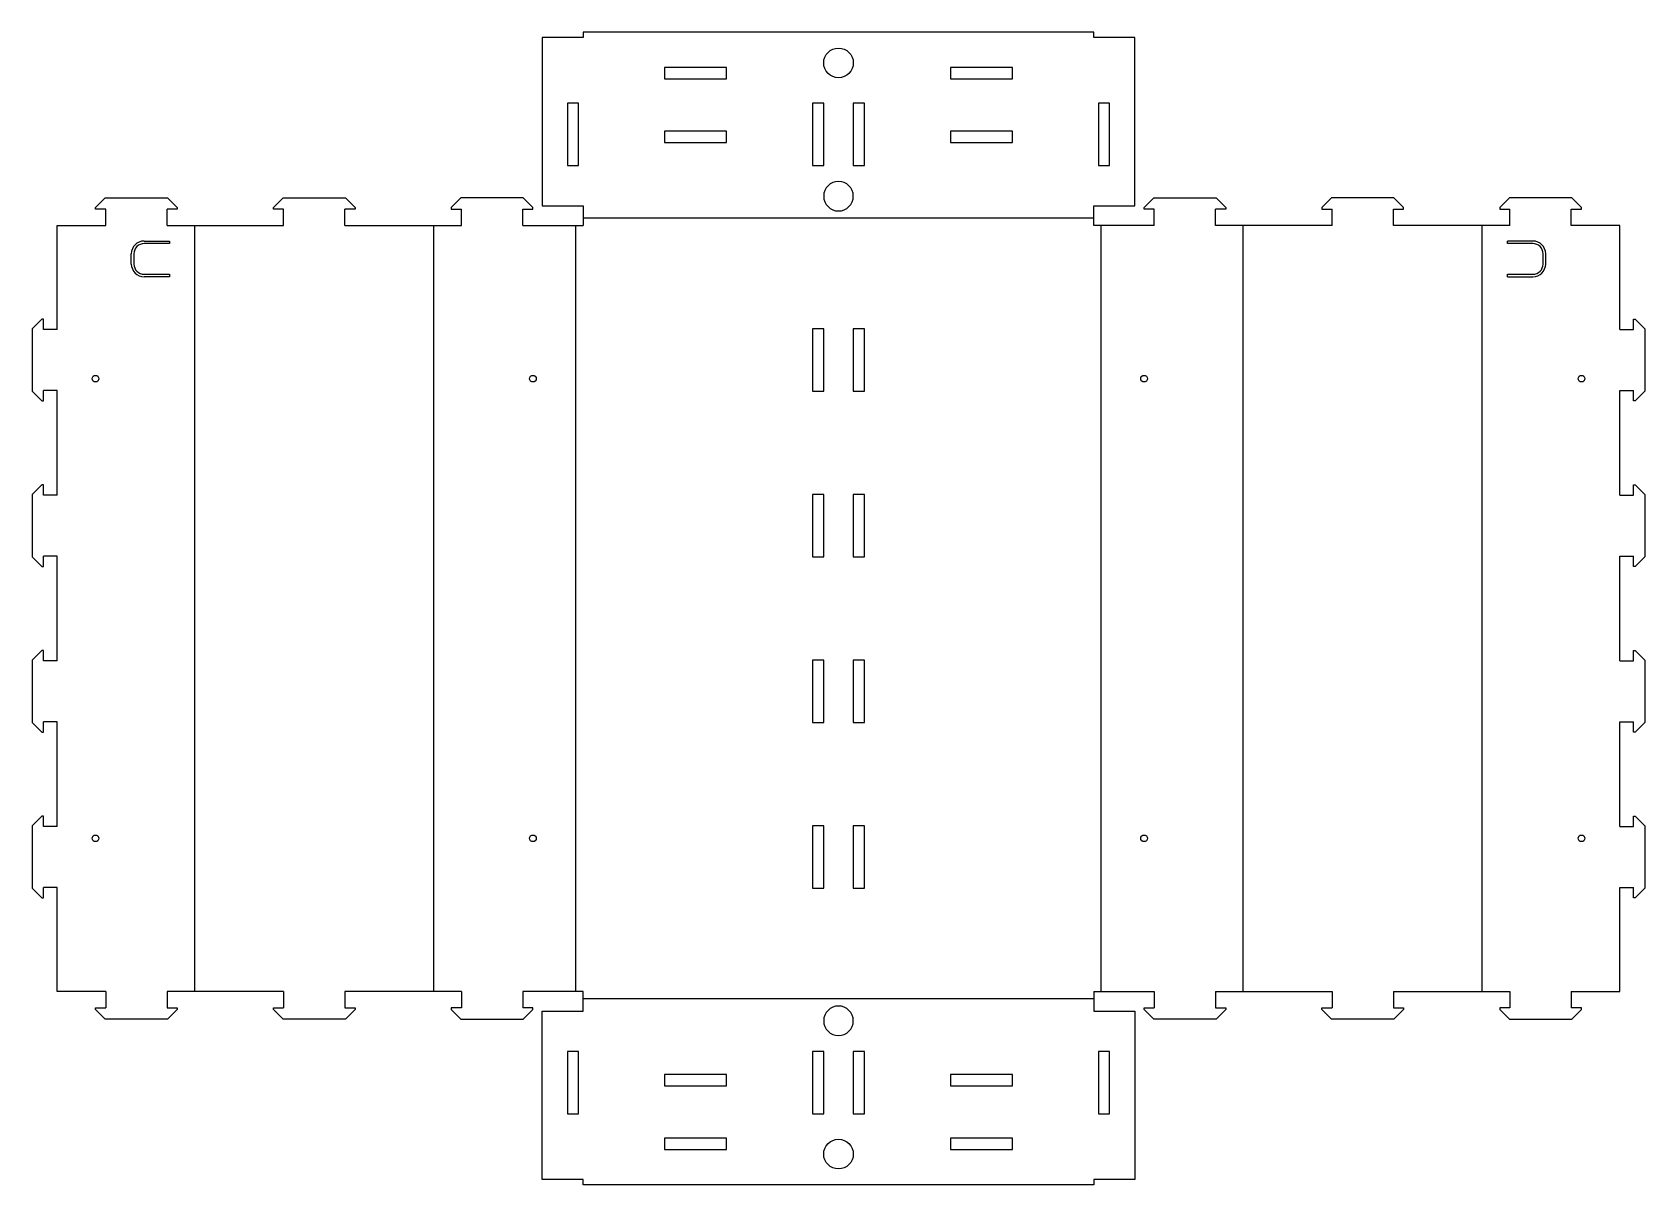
# Model space of a CAD drawing. Header units: millimetres. Extents: x -158 to 158, y -113 to 113.
import ezdxf

# ---------------------------------------------------------------- set-up
doc = ezdxf.new("R2010")
doc.units = ezdxf.units.MM
doc.layers.add('Unfold_Sketch001', color=7, linetype='CONTINUOUS')

msp = doc.modelspace()

# ---------------------------------------------------------------- linework, layer by layer
at = {"layer": 'Unfold_Sketch001'}
for p, q in [((-58, 111.83), (-58, 78.83)), ((-50, 111.83), (-58, 111.83)), ((-50, 112.83), (-50, 111.83)), ((50, 112.83), (-50, 112.83)), ((50, 111.83), (50, 112.83)), ((58, 111.83), (50, 111.83)), ((58, 78.83), (58, 111.83)), ((-34.1, 105.93), (-34.1, 103.73)), ((-21.9, 105.93), (-34.1, 105.93)), ((-21.9, 103.73), (-21.9, 105.93)), ((21.9, 105.93), (21.9, 103.73)), ((34.1, 105.93), (21.9, 105.93)), ((34.1, 103.73), (34.1, 105.93)), ((-34.1, 103.73), (-21.9, 103.73)), ((21.9, 103.73), (34.1, 103.73)), ((-50.9, 98.93), (-53.1, 98.93)), ((-53.1, 98.93), (-53.1, 86.73)), ((-50.9, 86.73), (-50.9, 98.93)), ((-2.9, 98.93), (-5.1, 98.93)), ((-5.1, 98.93), (-5.1, 86.73)), ((-2.9, 86.73), (-2.9, 98.93)), ((5.1, 98.93), (2.9, 98.93)), ((2.9, 98.93), (2.9, 86.73)), ((5.1, 86.73), (5.1, 98.93)), ((50.9, 98.93), (50.9, 86.73)), ((53.1, 98.93), (50.9, 98.93)), ((53.1, 86.73), (53.1, 98.93)), ((-21.9, 93.43), (-34.1, 93.43)), ((-34.1, 93.43), (-34.1, 91.23)), ((-21.9, 91.23), (-21.9, 93.43)), ((34.1, 93.43), (21.9, 93.43)), ((21.9, 93.43), (21.9, 91.23)), ((34.1, 91.23), (34.1, 93.43)), ((-34.1, 91.23), (-21.9, 91.23)), ((21.9, 91.23), (34.1, 91.23)), ((-53.1, 86.73), (-50.9, 86.73)), ((-5.1, 86.73), (-2.9, 86.73)), ((2.9, 86.73), (5.1, 86.73)), ((50.9, 86.73), (53.1, 86.73)), ((-143.58, 80.4), (-145.48, 78.5)), ((-143.58, 80.4), (-131.38, 80.4)), ((-129.48, 78.5), (-131.38, 80.4)), ((-110.65, 78.5), (-108.75, 80.4)), ((-108.75, 80.4), (-96.55, 80.4)), ((-96.55, 80.4), (-94.65, 78.5)), ((-75.83, 78.5), (-73.93, 80.4)), ((-61.73, 80.4), (-73.93, 80.4)), ((-61.73, 80.4), (-59.83, 78.5)), ((59.83, 78.5), (61.73, 80.4)), ((61.73, 80.4), (73.93, 80.4)), ((73.93, 80.4), (75.83, 78.5)), ((94.65, 78.5), (96.55, 80.4)), ((108.75, 80.4), (96.55, 80.4)), ((108.75, 80.4), (110.65, 78.5)), ((129.48, 78.5), (131.38, 80.4)), ((143.58, 80.4), (131.38, 80.4)), ((143.58, 80.4), (145.48, 78.5)), ((-145.48, 78.2), (-145.48, 78.5)), ((-143.48, 78.2), (-145.48, 78.2)), ((-143.48, 75), (-143.48, 78.2)), ((-129.48, 78.2), (-131.48, 78.2)), ((-131.48, 75), (-131.48, 78.2)), ((-129.48, 78.5), (-129.48, 78.2)), ((-110.65, 78.2), (-110.65, 78.5)), ((-108.65, 78.2), (-110.65, 78.2)), ((-108.65, 75), (-108.65, 78.2)), ((-94.65, 78.2), (-96.65, 78.2)), ((-96.65, 75), (-96.65, 78.2)), ((-94.65, 78.5), (-94.65, 78.2)), ((-75.83, 78.5), (-75.83, 78.2)), ((-75.83, 78.2), (-73.83, 78.2)), ((-73.83, 75), (-73.83, 78.2)), ((-61.83, 78.2), (-59.83, 78.2)), ((-61.83, 75), (-61.83, 78.2)), ((-59.83, 78.2), (-59.83, 78.5)), ((-58, 78.83), (-50, 78.83)), ((-50, 78.83), (-50, 75)), ((50, 76.41), (-50, 76.41)), ((50, 78.83), (58, 78.83)), ((50, 75), (50, 78.83)), ((59.83, 78.2), (59.83, 78.5)), ((61.83, 78.2), (59.83, 78.2)), ((61.83, 75), (61.83, 78.2)), ((75.83, 78.2), (73.83, 78.2)), ((73.83, 75), (73.83, 78.2)), ((75.83, 78.5), (75.83, 78.2)), ((94.65, 78.5), (94.65, 78.2)), ((94.65, 78.2), (96.65, 78.2)), ((96.65, 75), (96.65, 78.2)), ((108.65, 78.2), (110.65, 78.2)), ((108.65, 75), (108.65, 78.2)), ((110.65, 78.2), (110.65, 78.5)), ((129.48, 78.5), (129.48, 78.2)), ((129.48, 78.2), (131.48, 78.2)), ((131.48, 75), (131.48, 78.2)), ((143.48, 78.2), (145.48, 78.2)), ((143.48, 75), (143.48, 78.2)), ((145.48, 78.2), (145.48, 78.5)), ((-152.98, 54.66), (-152.98, 75)), ((-152.98, 75), (-143.48, 75)), ((-131.48, 75), (-108.65, 75)), ((-126.07, -75), (-126.07, 75)), ((-96.65, 75), (-73.83, 75)), ((-79.24, -75), (-79.24, 75)), ((-61.83, 75), (-50, 75)), ((-51.41, -75), (-51.41, 75)), ((61.83, 75), (50, 75)), ((51.41, -75), (51.41, 75)), ((77.83, 75), (73.83, 75)), ((80.65, 75), (77.83, 75)), ((79.24, -75), (79.24, 75)), ((96.65, 75), (80.65, 75)), ((124.65, 75), (108.65, 75)), ((127.48, 75), (124.65, 75)), ((126.07, -75), (126.07, 75)), ((131.48, 75), (127.48, 75)), ((152.98, 75), (143.48, 75)), ((152.98, 54.66), (152.98, 75)), ((-135.98, 71.95), (-130.98, 71.95)), ((-130.98, 71.45), (-135.98, 71.45)), ((-130.98, 71.95), (-130.98, 71.45)), ((135.98, 71.95), (130.98, 71.95)), ((130.98, 71.45), (130.98, 71.95)), ((135.98, 71.45), (130.98, 71.45)), ((-138.48, 67.45), (-138.48, 69.45)), ((-137.98, 69.45), (-137.98, 67.45)), ((137.98, 67.45), (137.98, 69.45)), ((138.48, 67.45), (138.48, 69.45)), ((-135.98, 65.45), (-130.98, 65.45)), ((-130.98, 64.95), (-135.98, 64.95)), ((-130.98, 65.45), (-130.98, 64.95)), ((130.98, 65.45), (135.98, 65.45)), ((130.98, 64.95), (130.98, 65.45)), ((130.98, 64.95), (135.98, 64.95)), ((-155.98, 56.66), (-157.88, 54.76)), ((-157.88, 54.76), (-157.88, 42.56)), ((-155.68, 56.66), (-155.98, 56.66)), ((-155.68, 54.66), (-155.68, 56.66)), ((-152.98, 54.66), (-155.68, 54.66)), ((-2.9, 54.76), (-5.1, 54.76)), ((-5.1, 54.76), (-5.1, 42.56)), ((-2.9, 42.56), (-2.9, 54.76)), ((5.1, 54.76), (2.9, 54.76)), ((2.9, 54.76), (2.9, 42.56)), ((5.1, 42.56), (5.1, 54.76)), ((152.98, 54.66), (155.68, 54.66)), ((155.68, 54.66), (155.68, 56.66)), ((155.68, 56.66), (155.98, 56.66)), ((155.98, 56.66), (157.88, 54.76)), ((157.88, 54.76), (157.88, 42.56)), ((-157.88, 42.56), (-155.98, 40.66)), ((-152.98, 42.66), (-155.68, 42.66)), ((-155.68, 40.66), (-155.68, 42.66)), ((-152.98, 22.22), (-152.98, 42.66)), ((-5.1, 42.56), (-2.9, 42.56)), ((2.9, 42.56), (5.1, 42.56)), ((152.98, 42.66), (155.68, 42.66)), ((152.98, 22.22), (152.98, 42.66)), ((155.68, 40.66), (155.68, 42.66)), ((157.88, 42.56), (155.98, 40.66)), ((-155.98, 40.66), (-155.68, 40.66)), ((155.98, 40.66), (155.68, 40.66)), ((-155.98, 24.22), (-157.88, 22.32)), ((-157.88, 22.32), (-157.88, 10.12)), ((-155.68, 24.22), (-155.98, 24.22)), ((-155.68, 22.22), (-155.68, 24.22)), ((-152.98, 22.22), (-155.68, 22.22)), ((-2.9, 22.32), (-5.1, 22.32)), ((-5.1, 22.32), (-5.1, 10.12)), ((-2.9, 10.12), (-2.9, 22.32)), ((5.1, 22.32), (2.9, 22.32)), ((2.9, 22.32), (2.9, 10.12)), ((5.1, 10.12), (5.1, 22.32)), ((152.98, 22.22), (155.68, 22.22)), ((155.68, 22.22), (155.68, 24.22)), ((155.68, 24.22), (155.98, 24.22)), ((155.98, 24.22), (157.88, 22.32)), ((157.88, 22.32), (157.88, 10.12)), ((-157.88, 10.12), (-155.98, 8.22)), ((-152.98, 10.22), (-155.68, 10.22)), ((-155.68, 8.22), (-155.68, 10.22)), ((-152.98, -10.22), (-152.98, 10.22)), ((-5.1, 10.12), (-2.9, 10.12)), ((2.9, 10.12), (5.1, 10.12)), ((152.98, 10.22), (155.68, 10.22)), ((152.98, -10.22), (152.98, 10.22)), ((155.68, 8.22), (155.68, 10.22)), ((157.88, 10.12), (155.98, 8.22)), ((-155.98, 8.22), (-155.68, 8.22)), ((155.98, 8.22), (155.68, 8.22)), ((-157.88, -10.12), (-155.98, -8.22)), ((-155.68, -8.22), (-155.98, -8.22)), ((-155.68, -10.22), (-155.68, -8.22)), ((155.68, -10.22), (155.68, -8.22)), ((155.68, -8.22), (155.98, -8.22)), ((157.88, -10.12), (155.98, -8.22)), ((-157.88, -10.12), (-157.88, -22.32)), ((-152.98, -10.22), (-155.68, -10.22)), ((-2.9, -10.12), (-5.1, -10.12)), ((-5.1, -10.12), (-5.1, -22.32)), ((-2.9, -22.32), (-2.9, -10.12)), ((5.1, -10.12), (2.9, -10.12)), ((2.9, -10.12), (2.9, -22.32)), ((5.1, -22.32), (5.1, -10.12)), ((152.98, -10.22), (155.68, -10.22)), ((157.88, -10.12), (157.88, -22.32)), ((-155.98, -24.22), (-157.88, -22.32)), ((-155.98, -24.22), (-155.68, -24.22)), ((-152.98, -22.22), (-155.68, -22.22)), ((-155.68, -24.22), (-155.68, -22.22)), ((-152.98, -42.66), (-152.98, -22.22)), ((-5.1, -22.32), (-2.9, -22.32)), ((2.9, -22.32), (5.1, -22.32)), ((152.98, -22.22), (155.68, -22.22)), ((152.98, -42.66), (152.98, -22.22)), ((155.68, -24.22), (155.68, -22.22)), ((155.98, -24.22), (155.68, -24.22)), ((155.98, -24.22), (157.88, -22.32)), ((-157.88, -42.56), (-155.98, -40.66)), ((-155.68, -40.66), (-155.98, -40.66)), ((-155.68, -42.66), (-155.68, -40.66)), ((155.68, -42.66), (155.68, -40.66)), ((155.68, -40.66), (155.98, -40.66)), ((157.88, -42.56), (155.98, -40.66)), ((-157.88, -42.56), (-157.88, -54.76)), ((-152.98, -42.66), (-155.68, -42.66)), ((-2.9, -42.56), (-5.1, -42.56)), ((-5.1, -42.56), (-5.1, -54.76)), ((-2.9, -54.76), (-2.9, -42.56)), ((2.9, -42.56), (2.9, -54.76)), ((5.1, -42.56), (2.9, -42.56)), ((5.1, -54.76), (5.1, -42.56)), ((152.98, -42.66), (155.68, -42.66)), ((157.88, -42.56), (157.88, -54.76)), ((-155.98, -56.66), (-157.88, -54.76)), ((-155.98, -56.66), (-155.68, -56.66)), ((-152.98, -54.66), (-155.68, -54.66)), ((-155.68, -56.66), (-155.68, -54.66)), ((-152.98, -75), (-152.98, -54.66)), ((-5.1, -54.76), (-2.9, -54.76)), ((2.9, -54.76), (5.1, -54.76)), ((152.98, -54.66), (155.68, -54.66)), ((152.98, -75), (152.98, -54.66)), ((155.68, -56.66), (155.68, -54.66)), ((155.98, -56.66), (155.68, -56.66)), ((155.98, -56.66), (157.88, -54.76)), ((-143.48, -75), (-152.98, -75)), ((-143.48, -75), (-143.48, -78.2)), ((-108.65, -75), (-131.48, -75)), ((-131.48, -75), (-131.48, -78.2)), ((-108.65, -75), (-108.65, -78.2)), ((-73.83, -75), (-96.65, -75)), ((-96.65, -75), (-96.65, -78.2)), ((-73.83, -75), (-73.83, -78.2)), ((-50, -75), (-61.83, -75)), ((-61.83, -75), (-61.83, -78.2)), ((-50, -78.83), (-50, -75)), ((50, -75), (61.83, -75)), ((50, -75), (50, -78.83)), ((61.83, -75), (61.83, -78.2)), ((73.83, -75), (77.83, -75)), ((73.83, -75), (73.83, -78.2)), ((77.83, -75), (80.65, -75)), ((80.65, -75), (96.65, -75)), ((96.65, -75), (96.65, -78.2)), ((108.65, -75), (124.65, -75)), ((108.65, -75), (108.65, -78.2)), ((124.65, -75), (127.48, -75)), ((127.48, -75), (131.48, -75)), ((131.48, -75), (131.48, -78.2)), ((143.48, -75), (152.98, -75)), ((143.48, -75), (143.48, -78.2)), ((-145.48, -78.5), (-145.48, -78.2)), ((-145.48, -78.2), (-143.48, -78.2)), ((-143.58, -80.4), (-145.48, -78.5)), ((-131.48, -78.2), (-129.48, -78.2)), ((-129.48, -78.5), (-131.38, -80.4)), ((-129.48, -78.2), (-129.48, -78.5)), ((-110.65, -78.5), (-110.65, -78.2)), ((-110.65, -78.2), (-108.65, -78.2)), ((-108.75, -80.4), (-110.65, -78.5)), ((-96.65, -78.2), (-94.65, -78.2)), ((-94.65, -78.5), (-96.55, -80.4)), ((-94.65, -78.2), (-94.65, -78.5)), ((-75.83, -78.2), (-75.83, -78.5)), ((-73.83, -78.2), (-75.83, -78.2)), ((-73.93, -80.4), (-75.83, -78.5)), ((-59.83, -78.2), (-61.83, -78.2)), ((-59.83, -78.5), (-61.73, -80.4)), ((-59.83, -78.5), (-59.83, -78.2)), ((-58, -111.83), (-58, -78.83)), ((-58, -78.83), (-50, -78.83)), ((50, -76.41), (-50, -76.41)), ((50, -78.83), (58, -78.83)), ((58, -78.83), (58, -111.83)), ((59.83, -78.5), (59.83, -78.2)), ((59.83, -78.2), (61.83, -78.2)), ((61.73, -80.4), (59.83, -78.5)), ((73.83, -78.2), (75.83, -78.2)), ((75.83, -78.5), (73.93, -80.4)), ((75.83, -78.2), (75.83, -78.5)), ((94.65, -78.5), (94.65, -78.2)), ((94.65, -78.2), (96.65, -78.2)), ((96.55, -80.4), (94.65, -78.5)), ((108.65, -78.2), (110.65, -78.2)), ((110.65, -78.5), (108.75, -80.4)), ((110.65, -78.2), (110.65, -78.5)), ((129.48, -78.2), (129.48, -78.5)), ((131.48, -78.2), (129.48, -78.2)), ((129.48, -78.5), (131.38, -80.4)), ((145.48, -78.2), (143.48, -78.2)), ((143.58, -80.4), (145.48, -78.5)), ((145.48, -78.5), (145.48, -78.2)), ((-131.38, -80.4), (-143.58, -80.4)), ((-96.55, -80.4), (-108.75, -80.4)), ((-73.93, -80.4), (-61.73, -80.4)), ((73.93, -80.4), (61.73, -80.4)), ((108.75, -80.4), (96.55, -80.4)), ((131.38, -80.4), (143.58, -80.4)), ((-50.9, -86.73), (-53.1, -86.73)), ((-53.1, -86.73), (-53.1, -98.93)), ((-50.9, -98.93), (-50.9, -86.73)), ((-5.1, -86.73), (-5.1, -98.93)), ((-2.9, -86.73), (-5.1, -86.73)), ((-2.9, -98.93), (-2.9, -86.73)), ((5.1, -86.73), (2.9, -86.73)), ((2.9, -86.73), (2.9, -98.93)), ((5.1, -98.93), (5.1, -86.73)), ((53.1, -86.73), (50.9, -86.73)), ((50.9, -86.73), (50.9, -98.93)), ((53.1, -98.93), (53.1, -86.73)), ((-21.9, -91.23), (-34.1, -91.23)), ((-34.1, -91.23), (-34.1, -93.43)), ((-21.9, -93.43), (-21.9, -91.23)), ((34.1, -91.23), (21.9, -91.23)), ((21.9, -91.23), (21.9, -93.43)), ((34.1, -93.43), (34.1, -91.23)), ((-34.1, -93.43), (-21.9, -93.43)), ((21.9, -93.43), (34.1, -93.43)), ((-53.1, -98.93), (-50.9, -98.93)), ((-5.1, -98.93), (-2.9, -98.93)), ((2.9, -98.93), (5.1, -98.93)), ((50.9, -98.93), (53.1, -98.93)), ((-21.9, -103.73), (-34.1, -103.73)), ((-34.1, -103.73), (-34.1, -105.93)), ((-21.9, -105.93), (-21.9, -103.73)), ((34.1, -103.73), (21.9, -103.73)), ((21.9, -103.73), (21.9, -105.93)), ((34.1, -105.93), (34.1, -103.73)), ((-34.1, -105.93), (-21.9, -105.93)), ((21.9, -105.93), (34.1, -105.93)), ((-50, -111.83), (-58, -111.83)), ((-50, -112.83), (-50, -111.83)), ((50, -112.83), (-50, -112.83)), ((58, -111.83), (50, -111.83)), ((50, -111.83), (50, -112.83))]:
    msp.add_line(p, q, dxfattribs=at)
for centre, radius in [((0, 106.83), 2.9), ((-145.48, 45), 0.65), ((-59.83, 45), 0.65), ((59.83, 45), 0.65), ((145.48, 45), 0.65), ((-145.48, -45), 0.65), ((-59.83, -45), 0.65), ((59.83, -45), 0.65), ((145.48, -45), 0.65), ((0, -106.83), 2.9)]:
    msp.add_circle(centre, radius, dxfattribs=at)
for centre, radius, start, end in [((0, 80.73), 2.9, 0, -90), ((0, 80.73), 2.9, -90, 0), ((-135.98, 69.45), 2.5, 90, 180), ((-135.98, 69.45), 2, 90, 180), ((135.98, 69.45), 2.5, 0, 90), ((135.98, 69.45), 2, 0, 90), ((-135.98, 67.45), 2.5, 180, -90), ((-135.98, 67.45), 2, 180, -90.0003), ((135.98, 67.45), 2.5, -90, 0), ((135.98, 67.45), 2, -89.9997, 0), ((0, -80.73), 2.9, 90, 180), ((0, -80.73), 2.9, 180, 90)]:
    msp.add_arc(centre, radius, start, end, dxfattribs=at)

doc.saveas('drawing.dxf')
